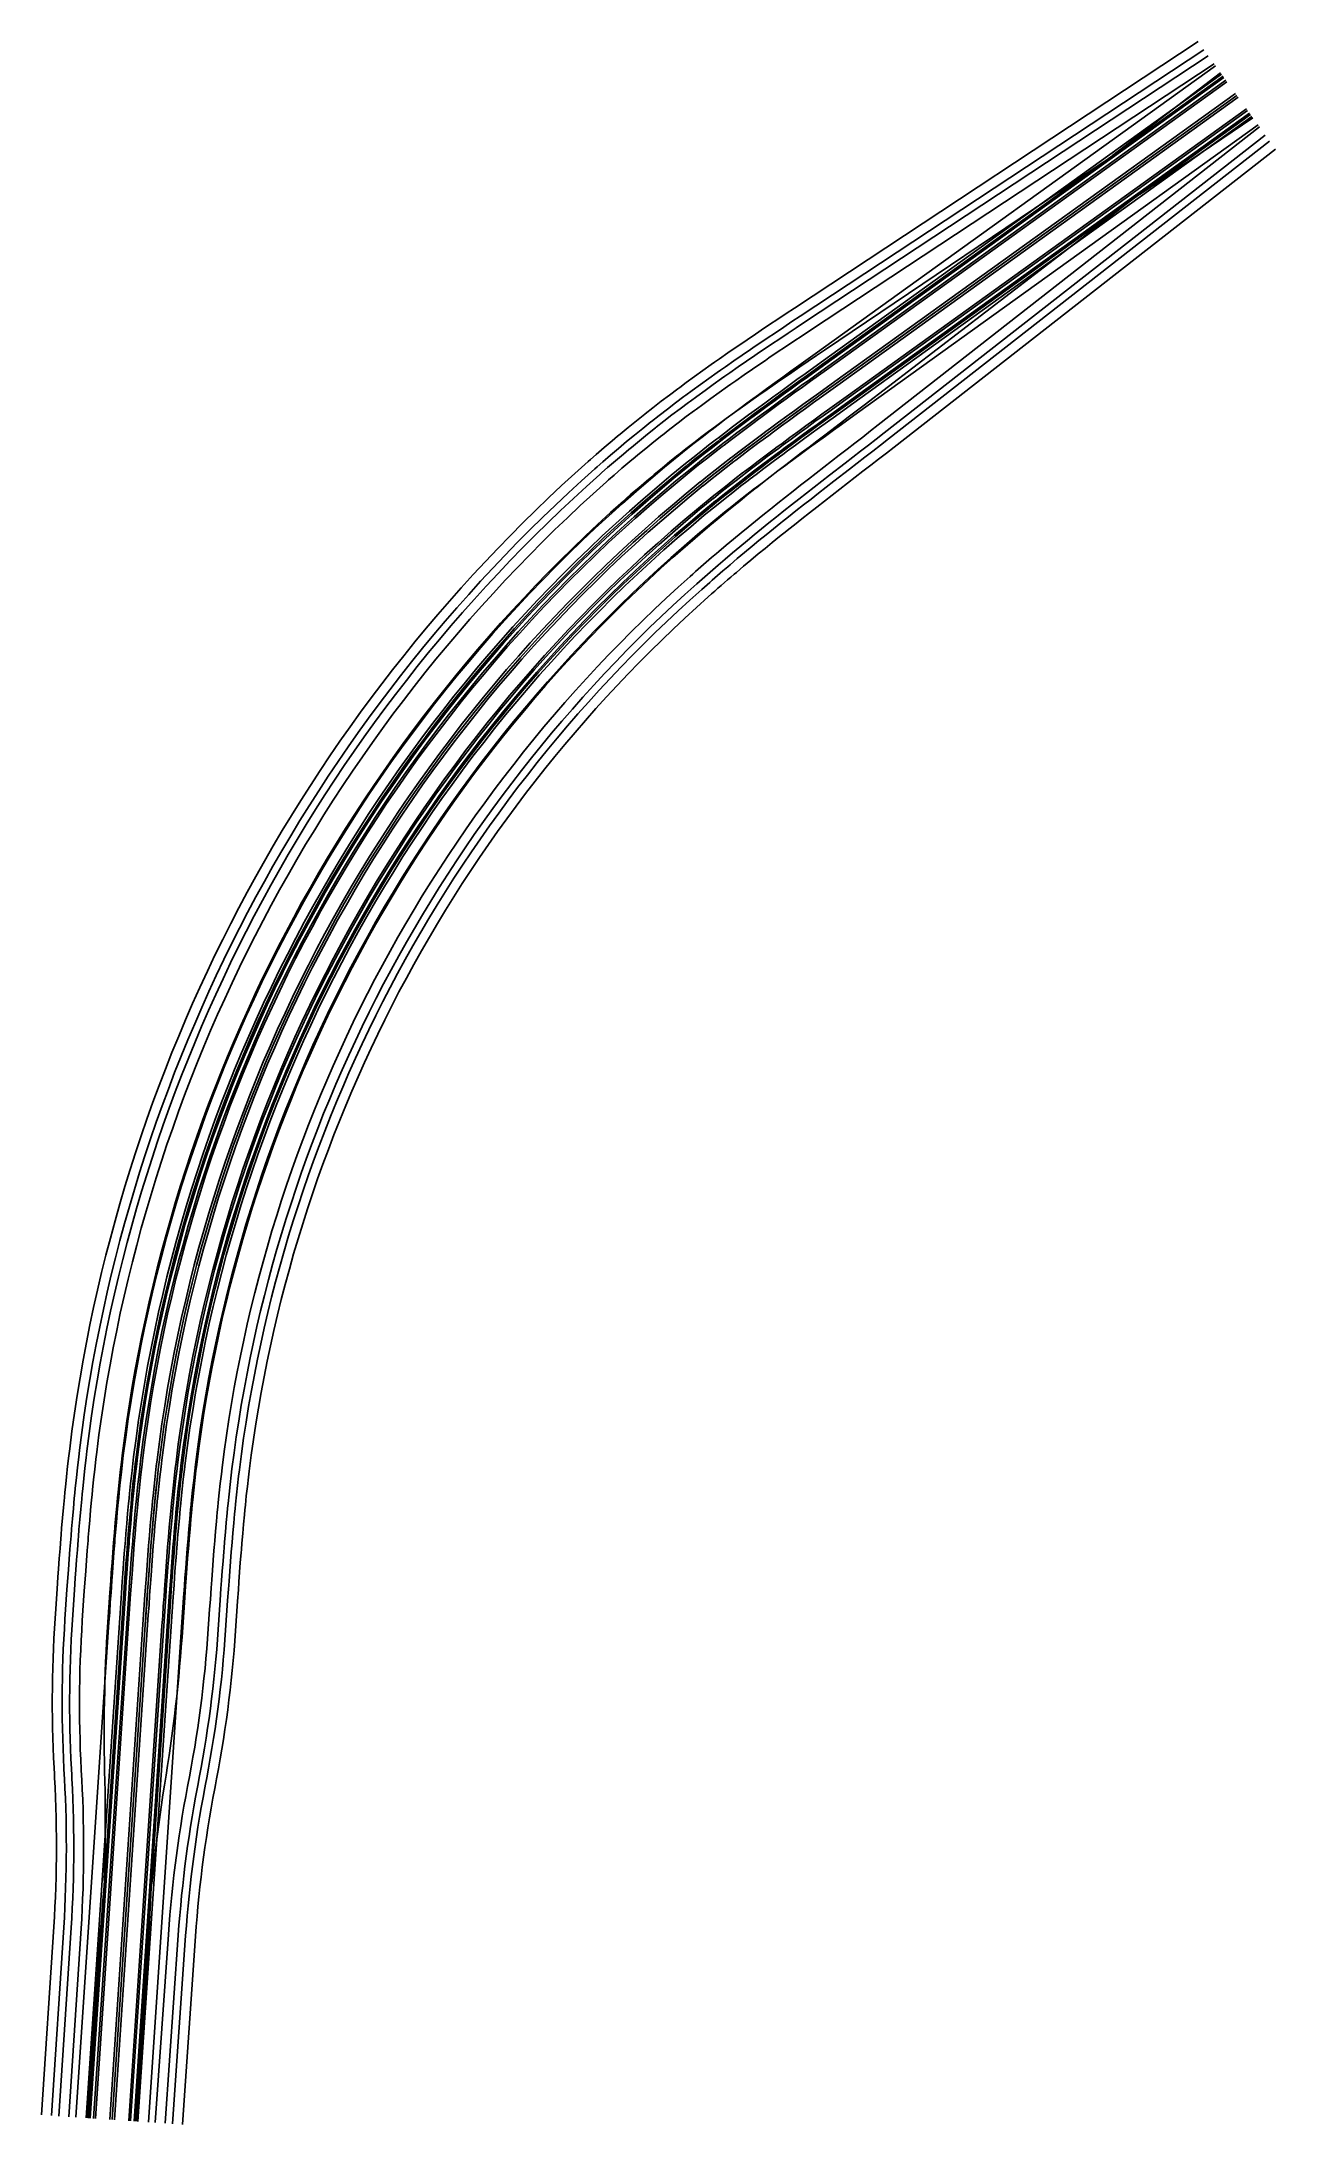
# Model space of a CAD drawing. Extents: x 85617 to 85865, y 436878 to 437298.
import ezdxf

# ---------------------------------------------------------------- set-up
doc = ezdxf.new("R2010")
doc.units = 0
for name, color, linetype in [('N-WE-AM-AS-G', 7, 'Continuous'), ('N-WE-AM-AS_OVERGANG-G', 7, 'Continuous'), ('N-WE-AM-AS_WEG_CIRKEL-G', 7, 'Continuous'), ('N-WE-BV-GELEIDECONSTRUCTIE_ACHTERZIJDE-G', 7, 'Continuous'), ('N-WE-BV-GELEIDECONSTRUCTIE_VOORZIJDE-G', 7, 'Continuous'), ('N-WE-GW-BERM-G', 7, 'Continuous'), ('N-WE-GW-CUNET-G', 7, 'Continuous'), ('N-WE-GW-GRONDWERKLIJN_TEEN-G', 7, 'Continuous'), ('N-WE-GW-WATERGANG_INSTEEK-G', 7, 'Continuous'), ('N-WE-GW-WATERGANG_WATERLIJN_WINTERPEIL-G', 7, 'Continuous'), ('N-WE-GW-ZANDLIJN-G', 7, 'Continuous'), ('N-WE-VH-KANTVERHARDING-G', 7, 'Continuous'), ('N-WE-VH-VERHARDING_KNIKLIJN-G', 7, 'Continuous'), ('N-WE-VW-MARKERING_LANGS_STREEP_33_015-G', 7, 'Continuous'), ('N-WE-VW-MARKERING_LANGS_STREEP_DOORGETROKKEN_015-G', 7, 'Continuous')]:
    doc.layers.add(name, color=color, linetype=linetype)

# ---------------------------------------------------------------- blocks, each defined once
blk = doc.blocks.new('U4')
at = {"layer": 'N-WE-AM-AS-G'}
for p, q in [((85776.48, 437228.59), (85857.67, 437286.96)), ((85630.84, 436878.86), (85637.55, 436978.64))]:
    blk.add_line(p, q, dxfattribs=at)
at = {"layer": 'N-WE-AM-AS_OVERGANG-G'}
for points in [[(85749.78, 437208.64), (85750.86, 437209.51), (85751.95, 437210.37), (85753.04, 437211.23), (85754.13, 437212.09), (85755.23, 437212.94), (85756.33, 437213.79), (85758.54, 437215.47), (85760.76, 437217.14), (85762.99, 437218.8), (85765.22, 437220.45), (85767.47, 437222.09), (85769.72, 437223.72), (85770.84, 437224.53), (85771.97, 437225.35), (85773.09, 437226.16), (85774.22, 437226.97), (85775.35, 437227.78), (85776.48, 437228.59)], [(85637.55, 436978.64), (85637.64, 436980.02), (85637.73, 436981.41), (85637.83, 436982.8), (85637.92, 436984.18), (85638.02, 436985.57), (85638.11, 436986.95), (85638.31, 436989.72), (85638.52, 436992.49), (85638.74, 436995.26), (85638.97, 436998.03), (85639.22, 437000.8), (85639.48, 437003.56), (85639.62, 437004.94), (85639.76, 437006.33), (85639.91, 437007.71), (85640.07, 437009.09), (85640.23, 437010.47), (85640.39, 437011.85)]]:
    blk.add_lwpolyline(points, dxfattribs=at)
at = {"layer": 'N-WE-AM-AS_WEG_CIRKEL-G'}
blk.add_arc((85938.14, 436975.15), 300, 128.8935, 172.9732, dxfattribs=at)
blk = doc.blocks.new('U5')
at = {"layer": 'N-WE-GW-CUNET-G'}
blk.add_line((85832.58, 437274.81), (85854.4, 437291.51), dxfattribs=at)
blk.add_lwpolyline([(85625.92, 436879.19), (85628.54, 436917.1), (85628.68, 436919.1), (85628.83, 436921.09), (85629, 436923.09), (85629.18, 436925.08)], dxfattribs=at)
blk = doc.blocks.new('U6')
at = {"layer": 'N-WE-GW-CUNET-G'}
blk.add_line((85838.16, 437267.05), (85860.94, 437282.41), dxfattribs=at)
blk.add_lwpolyline([(85635.76, 436878.53), (85638.24, 436916.45), (85638.37, 436918.45), (85638.48, 436920.45), (85638.58, 436922.44), (85638.67, 436924.44)], dxfattribs=at)

msp = doc.modelspace()

# ---------------------------------------------------------------- linework, layer by layer
at = {"layer": 'N-WE-BV-GELEIDECONSTRUCTIE_ACHTERZIJDE-G'}
for points in [[(85746.49, 437212.72), (85747.97, 437213.9), (85749.56, 437215.17), (85751.16, 437216.42), (85752.77, 437217.66), (85753.14, 437217.95), (85754.37, 437218.89), (85755.99, 437220.11), (85757.6, 437221.32), (85759.22, 437222.53), (85759.87, 437223.01), (85760.84, 437223.73), (85762.47, 437224.92), (85764.09, 437226.11), (85765.72, 437227.29), (85767.35, 437228.47), (85768.97, 437229.65), (85770.6, 437230.82), (85773.85, 437233.16), (85854.62, 437291.21)], [(85753.07, 437204.56), (85754.5, 437205.71), (85756.04, 437206.93), (85757.59, 437208.15), (85759.15, 437209.35), (85759.52, 437209.63), (85760.72, 437210.55), (85762.3, 437211.75), (85763.88, 437212.93), (85765.47, 437214.12), (85766.11, 437214.59), (85767.06, 437215.3), (85768.66, 437216.47), (85770.27, 437217.64), (85771.87, 437218.81), (85773.49, 437219.98), (85775.1, 437221.15), (85776.72, 437222.31), (85779.97, 437224.65), (85860.73, 437282.71)], [(85625.61, 436879.22), (85632.32, 436978.99), (85632.45, 436980.99), (85632.59, 436982.99), (85632.72, 436984.99), (85632.89, 436987.32), (85633.01, 436988.99), (85633.15, 436991), (85633.31, 436993.01), (85633.46, 436995.02), (85633.52, 436995.69), (85633.63, 436997.03), (85633.8, 436999.04), (85633.98, 437001.05), (85634.17, 437003.07), (85634.27, 437004.08), (85634.37, 437005.09), (85634.58, 437007.1), (85634.8, 437009.12), (85635.03, 437011.14), (85635.19, 437012.49)], [(85636.07, 436878.51), (85642.77, 436978.29), (85642.91, 436980.28), (85643.04, 436982.27), (85643.18, 436984.26), (85643.34, 436986.58), (85643.46, 436988.24), (85643.6, 436990.22), (85643.75, 436992.2), (85643.91, 436994.18), (85643.96, 436994.84), (85644.07, 436996.16), (85644.24, 436998.13), (85644.41, 437000.1), (85644.6, 437002.07), (85644.69, 437003.05), (85644.79, 437004.03), (85645, 437005.99), (85645.21, 437007.95), (85645.44, 437009.9), (85645.59, 437011.2)]]:
    msp.add_lwpolyline(points, dxfattribs=at)
for radius in [305.24, 294.76]:
    msp.add_arc((85938.14, 436975.15), radius, 128.8935, 172.9732, dxfattribs=at)
at = {"layer": 'N-WE-BV-GELEIDECONSTRUCTIE_VOORZIJDE-G'}
for points in [[(85746.99, 437212.09), (85748.47, 437213.28), (85750.06, 437214.54), (85751.65, 437215.79), (85753.25, 437217.02), (85753.63, 437217.31), (85754.86, 437218.25), (85756.47, 437219.47), (85758.08, 437220.68), (85759.7, 437221.89), (85760.35, 437222.37), (85761.32, 437223.09), (85762.94, 437224.28), (85764.56, 437225.47), (85766.19, 437226.65), (85767.82, 437227.82), (85769.44, 437229), (85771.07, 437230.17), (85774.32, 437232.51), (85855.08, 437290.56)], [(85752.57, 437205.18), (85754, 437206.34), (85755.55, 437207.56), (85757.1, 437208.78), (85758.67, 437209.99), (85759.03, 437210.27), (85760.24, 437211.19), (85761.82, 437212.38), (85763.4, 437213.57), (85764.99, 437214.76), (85765.63, 437215.23), (85766.59, 437215.94), (85768.19, 437217.12), (85769.79, 437218.29), (85771.4, 437219.46), (85773.02, 437220.63), (85774.64, 437221.8), (85776.25, 437222.96), (85779.5, 437225.3), (85860.26, 437283.36)], [(85626.41, 436879.16), (85633.12, 436978.94), (85633.25, 436980.93), (85633.39, 436982.93), (85633.52, 436984.93), (85633.69, 436987.27), (85633.8, 436988.94), (85633.95, 436990.94), (85634.1, 436992.95), (85634.26, 436994.95), (85634.31, 436995.62), (85634.42, 436996.96), (85634.6, 436998.97), (85634.78, 437000.98), (85634.96, 437002.99), (85635.06, 437004), (85635.16, 437005.01), (85635.37, 437007.02), (85635.59, 437009.03), (85635.83, 437011.05), (85635.99, 437012.39)], [(85635.27, 436878.57), (85641.97, 436978.34), (85642.11, 436980.34), (85642.24, 436982.33), (85642.38, 436984.32), (85642.54, 436986.64), (85642.66, 436988.3), (85642.81, 436990.28), (85642.96, 436992.26), (85643.11, 436994.24), (85643.16, 436994.9), (85643.27, 436996.22), (85643.44, 436998.2), (85643.62, 437000.17), (85643.8, 437002.14), (85643.9, 437003.13), (85644, 437004.11), (85644.2, 437006.08), (85644.42, 437008.04), (85644.64, 437010), (85644.8, 437011.3)]]:
    msp.add_lwpolyline(points, dxfattribs=at)
for radius in [304.44, 295.56]:
    msp.add_arc((85938.14, 436975.15), radius, 128.8935, 172.9732, dxfattribs=at)
at = {"layer": 'N-WE-GW-BERM-G'}
for points in [[(85745.17, 437214.35), (85746.66, 437215.55), (85748.26, 437216.82), (85749.87, 437218.07), (85751.49, 437219.32), (85751.86, 437219.61), (85753.1, 437220.56), (85754.72, 437221.79), (85756.35, 437223.01), (85757.97, 437224.22), (85758.62, 437224.7), (85759.6, 437225.42), (85761.23, 437226.62), (85762.86, 437227.81), (85764.49, 437228.99), (85766.12, 437230.17), (85767.75, 437231.35), (85769.37, 437232.52), (85772.62, 437234.86), (85853.39, 437292.92)], [(85754.39, 437202.93), (85755.81, 437204.07), (85757.34, 437205.28), (85758.88, 437206.49), (85760.44, 437207.69), (85760.8, 437207.97), (85761.99, 437208.88), (85763.56, 437210.07), (85765.14, 437211.25), (85766.72, 437212.43), (85767.35, 437212.9), (85768.31, 437213.61), (85769.9, 437214.78), (85771.5, 437215.95), (85773.11, 437217.11), (85774.72, 437218.28), (85776.33, 437219.45), (85777.95, 437220.61), (85781.19, 437222.94), (85861.96, 437281)], [(85623.52, 436879.36), (85630.22, 436979.13), (85630.36, 436981.13), (85630.49, 436983.13), (85630.63, 436985.13), (85630.79, 436987.47), (85630.91, 436989.14), (85631.06, 436991.15), (85631.21, 436993.17), (85631.37, 436995.18), (85631.42, 436995.86), (85631.53, 436997.2), (85631.71, 436999.22), (85631.89, 437001.25), (85632.08, 437003.27), (85632.18, 437004.28), (85632.28, 437005.3), (85632.49, 437007.33), (85632.71, 437009.36), (85632.95, 437011.39), (85633.11, 437012.74)], [(85638.16, 436878.37), (85644.87, 436978.15), (85645, 436980.14), (85645.14, 436982.13), (85645.27, 436984.12), (85645.43, 436986.44), (85645.55, 436988.09), (85645.7, 436990.07), (85645.85, 436992.04), (85646, 436994.01), (85646.05, 436994.67), (85646.16, 436995.98), (85646.33, 436997.95), (85646.51, 436999.91), (85646.69, 437001.87), (85646.78, 437002.84), (85646.88, 437003.82), (85647.08, 437005.77), (85647.3, 437007.71), (85647.52, 437009.66), (85647.68, 437010.95)]]:
    msp.add_lwpolyline(points, dxfattribs=at)
for radius in [307.34, 292.66]:
    msp.add_arc((85938.14, 436975.15), radius, 128.8935, 172.9732, dxfattribs=at)
at = {"layer": 'N-WE-GW-GRONDWERKLIJN_TEEN-G'}
for points in [[(85730.54, 437209.04), (85730.97, 437209.42), (85732.1, 437210.41), (85733.68, 437211.78), (85735.26, 437213.13), (85736.34, 437214.03), (85736.86, 437214.47), (85738.47, 437215.79), (85740.09, 437217.11), (85741.72, 437218.4), (85741.83, 437218.49), (85743.36, 437219.69), (85745.01, 437220.96), (85746.66, 437222.21), (85748.31, 437223.45), (85748.7, 437223.73), (85749.97, 437224.67), (85751.63, 437225.88), (85753.3, 437227.08), (85754.97, 437228.26), (85755.64, 437228.73), (85756.64, 437229.44), (85758.31, 437230.6), (85759.98, 437231.75), (85761.66, 437232.9), (85762.6, 437233.54), (85763.33, 437234.03), (85765, 437235.16), (85766.67, 437236.28), (85768.34, 437237.39), (85770.01, 437238.5), (85771.68, 437239.6), (85853.1, 437293.32)], [(85751.77, 437193.77), (85752.75, 437194.6), (85753.23, 437195.01), (85754.69, 437196.25), (85756.15, 437197.48), (85757.73, 437198.79), (85759.11, 437199.93), (85760.6, 437201.14), (85762.1, 437202.35), (85763.61, 437203.56), (85763.96, 437203.84), (85765.13, 437204.77), (85766.65, 437205.98), (85768.18, 437207.18), (85769.72, 437208.39), (85771.27, 437209.59), (85772.82, 437210.8), (85774.38, 437212), (85777.51, 437214.42), (85779.08, 437215.64), (85780.65, 437216.86), (85782.23, 437218.08), (85783.81, 437219.31), (85785.38, 437220.54), (85862.25, 437280.6)], [(85622.12, 436879.45), (85624.59, 436917.37), (85624.71, 436919.37), (85624.81, 436921.36), (85624.9, 436923.36), (85624.98, 436925.36), (85625.03, 436927.36), (85625.08, 436929.36), (85625.1, 436931.37), (85625.11, 436933.37), (85625.1, 436935.38), (85625.08, 436937.38), (85625.04, 436939.39), (85624.99, 436941.4), (85624.92, 436943.41), (85624.83, 436945.42), (85624.73, 436947.43), (85624.69, 436948.15), (85624.62, 436949.44), (85624.52, 436951.45), (85624.44, 436953.46), (85624.38, 436955.47), (85624.33, 436957.48), (85624.29, 436959.48), (85624.28, 436961.49), (85624.27, 436963.49), (85624.29, 436965.5), (85624.32, 436967.5), (85624.37, 436969.5), (85624.43, 436971.5), (85624.51, 436973.5), (85624.6, 436975.5), (85624.71, 436977.5), (85624.84, 436979.49), (85624.97, 436981.49), (85625.11, 436983.49), (85625.24, 436985.5), (85625.41, 436987.85), (85625.53, 436989.53), (85625.68, 436991.56), (85625.83, 436993.58), (85625.99, 436995.61), (85626.04, 436996.29), (85626.16, 436997.65), (85626.33, 436999.69), (85626.51, 437001.74), (85626.7, 437003.79), (85626.8, 437004.81), (85626.91, 437005.84), (85627.12, 437007.9), (85627.35, 437009.96), (85627.59, 437012.03), (85627.75, 437013.4)], [(85639.56, 436878.28), (85642.19, 436916.19), (85642.34, 436918.18), (85642.5, 436920.18), (85642.68, 436922.17), (85642.87, 436924.16), (85643.08, 436926.15), (85643.31, 436928.14), (85643.55, 436930.13), (85643.81, 436932.11), (85644.09, 436934.1), (85644.38, 436936.09), (85644.68, 436938.07), (85645, 436940.05), (85645.34, 436942.03), (85645.7, 436944.01), (85646.07, 436945.99), (85646.2, 436946.7), (85646.45, 436947.97), (85646.81, 436949.95), (85647.16, 436951.93), (85647.5, 436953.92), (85647.81, 436955.9), (85648.11, 436957.88), (85648.4, 436959.87), (85648.67, 436961.86), (85648.92, 436963.84), (85649.16, 436965.83), (85649.38, 436967.82), (85649.59, 436969.81), (85649.78, 436971.8), (85649.95, 436973.8), (85650.11, 436975.79), (85650.25, 436977.79), (85650.39, 436979.78), (85650.52, 436981.77), (85650.66, 436983.75), (85650.82, 436986.06), (85650.94, 436987.7), (85651.08, 436989.66), (85651.23, 436991.63), (85651.38, 436993.58), (85651.43, 436994.23), (85651.54, 436995.53), (85651.71, 436997.48), (85651.88, 436999.42), (85652.06, 437001.35), (85652.16, 437002.31), (85652.25, 437003.28), (85652.45, 437005.2), (85652.66, 437007.11), (85652.88, 437009.02), (85653.04, 437010.29)]]:
    msp.add_lwpolyline(points, dxfattribs=at)
for centre, radius, start, end in [((85938.14, 436975.15), 312.74, 131.5929, 172.9732), ((86001.92, 436903.29), 383.35, 130.7342, 131.5929), ((85938.14, 436975.15), 287.26, 131.5929, 172.9732)]:
    msp.add_arc(centre, radius, start, end, dxfattribs=at)
at = {"layer": 'N-WE-GW-WATERGANG_INSTEEK-G'}
for points in [[(85726.88, 437213.15), (85727.33, 437213.54), (85728.48, 437214.55), (85730.08, 437215.94), (85731.7, 437217.32), (85732.79, 437218.23), (85733.32, 437218.68), (85734.96, 437220.03), (85736.61, 437221.36), (85738.27, 437222.68), (85738.38, 437222.77), (85739.93, 437223.99), (85741.61, 437225.28), (85743.28, 437226.55), (85744.96, 437227.81), (85745.35, 437228.1), (85746.64, 437229.05), (85748.32, 437230.27), (85750.01, 437231.48), (85751.69, 437232.68), (85752.36, 437233.15), (85753.38, 437233.86), (85755.06, 437235.04), (85756.74, 437236.2), (85758.43, 437237.35), (85759.38, 437237.99), (85760.11, 437238.49), (85761.78, 437239.62), (85763.46, 437240.74), (85765.13, 437241.85), (85766.8, 437242.96), (85768.47, 437244.07), (85849.89, 437297.79)], [(85756.3, 437190.4), (85756.77, 437190.8), (85758.2, 437192.02), (85759.64, 437193.23), (85761.18, 437194.51), (85762.54, 437195.62), (85764, 437196.82), (85765.48, 437198.01), (85766.96, 437199.2), (85767.31, 437199.48), (85768.46, 437200.39), (85769.96, 437201.58), (85771.48, 437202.78), (85773, 437203.97), (85774.53, 437205.16), (85776.07, 437206.36), (85777.62, 437207.56), (85780.73, 437209.97), (85782.29, 437211.18), (85783.86, 437212.39), (85785.44, 437213.61), (85787.02, 437214.84), (85788.59, 437216.07), (85865.46, 437276.13)], [(85616.64, 436879.82), (85619.1, 436917.74), (85619.22, 436919.74), (85619.33, 436921.73), (85619.41, 436923.73), (85619.49, 436925.73), (85619.55, 436927.73), (85619.59, 436929.73), (85619.61, 436931.74), (85619.62, 436933.74), (85619.62, 436935.74), (85619.6, 436937.75), (85619.56, 436939.76), (85619.5, 436941.77), (85619.43, 436943.77), (85619.35, 436945.79), (85619.25, 436947.8), (85619.2, 436948.52), (85619.13, 436949.81), (85619.04, 436951.82), (85618.95, 436953.83), (85618.89, 436955.84), (85618.84, 436957.85), (85618.81, 436959.85), (85618.79, 436961.86), (85618.79, 436963.86), (85618.8, 436965.87), (85618.83, 436967.87), (85618.88, 436969.87), (85618.94, 436971.87), (85619.02, 436973.87), (85619.11, 436975.87), (85619.22, 436977.87), (85619.35, 436979.86), (85619.48, 436981.86), (85619.62, 436983.87), (85619.76, 436985.88), (85619.92, 436988.24), (85620.04, 436989.93), (85620.19, 436991.96), (85620.35, 436994.01), (85620.51, 436996.05), (85620.56, 436996.74), (85620.67, 436998.11), (85620.85, 437000.17), (85621.04, 437002.24), (85621.23, 437004.31), (85621.33, 437005.35), (85621.44, 437006.39), (85621.65, 437008.48), (85621.88, 437010.58), (85622.12, 437012.67), (85622.29, 437014.08)], [(85645.05, 436877.91), (85647.68, 436915.82), (85647.83, 436917.81), (85647.99, 436919.81), (85648.17, 436921.8), (85648.36, 436923.79), (85648.57, 436925.78), (85648.8, 436927.77), (85649.04, 436929.76), (85649.3, 436931.75), (85649.57, 436933.73), (85649.86, 436935.72), (85650.17, 436937.7), (85650.49, 436939.68), (85650.83, 436941.67), (85651.18, 436943.65), (85651.55, 436945.63), (85651.69, 436946.33), (85651.93, 436947.6), (85652.3, 436949.58), (85652.65, 436951.57), (85652.98, 436953.55), (85653.3, 436955.53), (85653.6, 436957.52), (85653.89, 436959.5), (85654.16, 436961.49), (85654.41, 436963.47), (85654.65, 436965.46), (85654.87, 436967.45), (85655.08, 436969.44), (85655.27, 436971.43), (85655.44, 436973.43), (85655.6, 436975.42), (85655.74, 436977.42), (85655.88, 436979.41), (85656.01, 436981.39), (85656.14, 436983.37), (85656.31, 436985.67), (85656.42, 436987.3), (85656.57, 436989.26), (85656.71, 436991.2), (85656.86, 436993.14), (85656.92, 436993.79), (85657.02, 436995.07), (85657.19, 436997), (85657.36, 436998.91), (85657.54, 437000.82), (85657.63, 437001.77), (85657.72, 437002.72), (85657.92, 437004.61), (85658.13, 437006.5), (85658.34, 437008.37), (85658.49, 437009.61)]]:
    msp.add_lwpolyline(points, dxfattribs=at)
for centre, radius, start, end in [((85938.14, 436975.15), 318.24, 131.5929, 172.9732), ((86002.34, 436902.82), 378.48, 130.5485, 131.5929), ((85938.14, 436975.15), 281.76, 131.5929, 172.9732)]:
    msp.add_arc(centre, radius, start, end, dxfattribs=at)
at = {"layer": 'N-WE-GW-WATERGANG_WATERLIJN_WINTERPEIL-G'}
for points in [[(85728.21, 437211.65), (85728.65, 437212.04), (85729.79, 437213.05), (85731.39, 437214.43), (85732.99, 437215.79), (85734.08, 437216.71), (85734.61, 437217.15), (85736.24, 437218.49), (85737.87, 437219.81), (85739.52, 437221.13), (85739.63, 437221.22), (85741.18, 437222.43), (85742.84, 437223.71), (85744.51, 437224.97), (85746.18, 437226.22), (85746.57, 437226.51), (85747.85, 437227.45), (85749.53, 437228.67), (85751.2, 437229.88), (85752.88, 437231.07), (85753.55, 437231.55), (85754.56, 437232.25), (85756.24, 437233.42), (85757.92, 437234.58), (85759.6, 437235.73), (85760.55, 437236.37), (85761.28, 437236.87), (85762.95, 437238), (85764.63, 437239.12), (85766.3, 437240.23), (85767.97, 437241.34), (85769.64, 437242.44), (85851.06, 437296.17)], [(85729.21, 437210.53), (85729.65, 437210.92), (85730.78, 437211.92), (85732.37, 437213.29), (85733.97, 437214.65), (85735.05, 437215.56), (85735.58, 437216), (85737.19, 437217.33), (85738.82, 437218.65), (85740.47, 437219.96), (85740.58, 437220.05), (85742.12, 437221.25), (85743.77, 437222.53), (85745.43, 437223.79), (85747.09, 437225.03), (85747.48, 437225.32), (85748.76, 437226.26), (85750.43, 437227.48), (85752.1, 437228.68), (85753.78, 437229.87), (85754.45, 437230.34), (85755.45, 437231.05), (85757.13, 437232.21), (85758.8, 437233.37), (85760.48, 437234.51), (85761.43, 437235.16), (85762.16, 437235.65), (85763.83, 437236.78), (85765.5, 437237.9), (85767.18, 437239.01), (85768.84, 437240.12), (85770.51, 437241.22), (85851.93, 437294.95)], [(85753.07, 437192.24), (85754.04, 437193.08), (85754.51, 437193.48), (85755.96, 437194.71), (85757.42, 437195.93), (85758.98, 437197.23), (85760.35, 437198.36), (85761.84, 437199.57), (85763.33, 437200.77), (85764.83, 437201.98), (85765.18, 437202.26), (85766.34, 437203.18), (85767.85, 437204.38), (85769.38, 437205.58), (85770.91, 437206.78), (85772.45, 437207.98), (85774, 437209.18), (85775.55, 437210.39), (85778.68, 437212.8), (85780.25, 437214.02), (85781.82, 437215.23), (85783.39, 437216.46), (85784.97, 437217.68), (85786.55, 437218.92), (85863.42, 437278.97)], [(85754.04, 437191.1), (85755.01, 437191.93), (85755.48, 437192.33), (85756.92, 437193.56), (85758.37, 437194.77), (85759.92, 437196.06), (85761.29, 437197.19), (85762.76, 437198.39), (85764.25, 437199.59), (85765.74, 437200.79), (85766.09, 437201.07), (85767.25, 437201.98), (85768.76, 437203.18), (85770.28, 437204.38), (85771.81, 437205.57), (85773.34, 437206.77), (85774.89, 437207.97), (85776.44, 437209.17), (85779.56, 437211.59), (85781.12, 437212.8), (85782.69, 437214.02), (85784.27, 437215.24), (85785.85, 437216.47), (85787.43, 437217.7), (85864.29, 437277.75)], [(85618.63, 436879.68), (85621.09, 436917.6), (85621.22, 436919.6), (85621.32, 436921.6), (85621.41, 436923.6), (85621.48, 436925.6), (85621.54, 436927.6), (85621.58, 436929.6), (85621.61, 436931.6), (85621.62, 436933.61), (85621.61, 436935.61), (85621.59, 436937.62), (85621.55, 436939.62), (85621.5, 436941.63), (85621.43, 436943.64), (85621.34, 436945.65), (85621.24, 436947.66), (85621.2, 436948.38), (85621.13, 436949.67), (85621.03, 436951.69), (85620.95, 436953.7), (85620.88, 436955.7), (85620.84, 436957.71), (85620.8, 436959.72), (85620.78, 436961.72), (85620.78, 436963.73), (85620.8, 436965.73), (85620.83, 436967.74), (85620.87, 436969.74), (85620.94, 436971.74), (85621.01, 436973.74), (85621.11, 436975.73), (85621.22, 436977.73), (85621.34, 436979.73), (85621.48, 436981.73), (85621.61, 436983.73), (85621.75, 436985.74), (85621.92, 436988.1), (85622.04, 436989.78), (85622.19, 436991.82), (85622.34, 436993.85), (85622.5, 436995.89), (85622.56, 436996.58), (85622.67, 436997.94), (85622.84, 437000), (85623.03, 437002.06), (85623.22, 437004.12), (85623.32, 437005.16), (85623.43, 437006.19), (85623.64, 437008.27), (85623.87, 437010.35), (85624.11, 437012.44), (85624.28, 437013.83)], [(85620.13, 436879.58), (85622.59, 436917.5), (85622.71, 436919.5), (85622.82, 436921.5), (85622.91, 436923.5), (85622.98, 436925.5), (85623.04, 436927.5), (85623.08, 436929.5), (85623.11, 436931.5), (85623.12, 436933.5), (85623.11, 436935.51), (85623.09, 436937.52), (85623.05, 436939.52), (85623, 436941.53), (85622.93, 436943.54), (85622.84, 436945.55), (85622.74, 436947.56), (85622.7, 436948.28), (85622.63, 436949.57), (85622.53, 436951.58), (85622.45, 436953.59), (85622.38, 436955.6), (85622.33, 436957.61), (85622.3, 436959.62), (85622.28, 436961.62), (85622.28, 436963.63), (85622.29, 436965.63), (85622.32, 436967.63), (85622.37, 436969.64), (85622.43, 436971.64), (85622.51, 436973.64), (85622.6, 436975.63), (85622.71, 436977.63), (85622.84, 436979.63), (85622.98, 436981.63), (85623.11, 436983.63), (85623.25, 436985.64), (85623.41, 436987.99), (85623.53, 436989.68), (85623.68, 436991.7), (85623.84, 436993.74), (85624, 436995.77), (85624.05, 436996.45), (85624.16, 436997.82), (85624.34, 436999.87), (85624.52, 437001.92), (85624.71, 437003.98), (85624.81, 437005.01), (85624.92, 437006.04), (85625.13, 437008.11), (85625.36, 437010.18), (85625.6, 437012.26), (85625.77, 437013.65)], [(85641.55, 436878.14), (85644.19, 436916.05), (85644.33, 436918.05), (85644.5, 436920.04), (85644.68, 436922.03), (85644.87, 436924.03), (85645.08, 436926.02), (85645.31, 436928), (85645.55, 436929.99), (85645.81, 436931.98), (85646.08, 436933.97), (85646.37, 436935.95), (85646.68, 436937.94), (85647, 436939.92), (85647.34, 436941.9), (85647.69, 436943.88), (85648.06, 436945.86), (85648.2, 436946.57), (85648.44, 436947.84), (85648.81, 436949.82), (85649.16, 436951.8), (85649.49, 436953.78), (85649.81, 436955.77), (85650.11, 436957.75), (85650.4, 436959.74), (85650.67, 436961.72), (85650.92, 436963.71), (85651.16, 436965.7), (85651.38, 436967.69), (85651.59, 436969.68), (85651.78, 436971.67), (85651.95, 436973.66), (85652.11, 436975.66), (85652.25, 436977.65), (85652.38, 436979.64), (85652.52, 436981.63), (85652.65, 436983.61), (85652.81, 436985.91), (85652.93, 436987.55), (85653.07, 436989.52), (85653.22, 436991.47), (85653.38, 436993.42), (85653.43, 436994.07), (85653.53, 436995.37), (85653.7, 436997.3), (85653.87, 436999.23), (85654.05, 437001.16), (85654.15, 437002.12), (85654.24, 437003.07), (85654.44, 437004.98), (85654.65, 437006.89), (85654.87, 437008.78), (85655.02, 437010.04)], [(85643.05, 436878.04), (85645.68, 436915.95), (85645.83, 436917.95), (85645.99, 436919.94), (85646.17, 436921.93), (85646.37, 436923.92), (85646.58, 436925.92), (85646.8, 436927.9), (85647.05, 436929.89), (85647.3, 436931.88), (85647.58, 436933.87), (85647.87, 436935.85), (85648.17, 436937.83), (85648.5, 436939.82), (85648.84, 436941.8), (85649.19, 436943.78), (85649.56, 436945.76), (85649.7, 436946.47), (85649.94, 436947.74), (85650.3, 436949.72), (85650.65, 436951.7), (85650.99, 436953.68), (85651.31, 436955.67), (85651.61, 436957.65), (85651.89, 436959.63), (85652.16, 436961.62), (85652.42, 436963.61), (85652.65, 436965.6), (85652.88, 436967.59), (85653.08, 436969.58), (85653.27, 436971.57), (85653.45, 436973.56), (85653.6, 436975.56), (85653.75, 436977.55), (85653.88, 436979.54), (85654.01, 436981.53), (85654.15, 436983.51), (85654.31, 436985.81), (85654.43, 436987.45), (85654.57, 436989.41), (85654.72, 436991.36), (85654.87, 436993.3), (85654.92, 436993.95), (85655.03, 436995.24), (85655.19, 436997.17), (85655.37, 436999.1), (85655.55, 437001.01), (85655.64, 437001.97), (85655.73, 437002.92), (85655.93, 437004.82), (85656.14, 437006.72), (85656.36, 437008.61), (85656.51, 437009.86)]]:
    msp.add_lwpolyline(points, dxfattribs=at)
for centre, radius, start, end in [((85938.14, 436975.15), 316.24, 131.5929, 172.9732), ((85938.14, 436975.15), 314.74, 131.5929, 172.9732), ((86002.07, 436903.12), 381.57, 130.7362, 131.5929), ((86002.19, 436902.99), 380.24, 130.7377, 131.5929), ((85938.14, 436975.15), 285.26, 131.5929, 172.9732), ((85938.14, 436975.15), 283.76, 131.5929, 172.9732)]:
    msp.add_arc(centre, radius, start, end, dxfattribs=at)
at = {"layer": 'N-WE-GW-ZANDLIJN-G'}
for points in [[(85746.8, 437212.34), (85748.27, 437213.52), (85749.87, 437214.78), (85751.46, 437216.03), (85753.06, 437217.27), (85753.44, 437217.56), (85754.67, 437218.5), (85756.28, 437219.72), (85757.9, 437220.93), (85759.51, 437222.14), (85760.16, 437222.62), (85761.13, 437223.34), (85762.76, 437224.53), (85764.38, 437225.72), (85766.01, 437226.9), (85767.63, 437228.08), (85769.26, 437229.25), (85770.89, 437230.42), (85774.14, 437232.76), (85854.9, 437290.82)], [(85752.76, 437204.94), (85754.19, 437206.09), (85755.74, 437207.32), (85757.29, 437208.53), (85758.86, 437209.74), (85759.22, 437210.02), (85760.43, 437210.94), (85762, 437212.14), (85763.59, 437213.33), (85765.18, 437214.51), (85765.81, 437214.98), (85766.77, 437215.69), (85768.37, 437216.87), (85769.98, 437218.04), (85771.59, 437219.21), (85773.2, 437220.38), (85774.82, 437221.55), (85776.44, 437222.71), (85779.68, 437225.05), (85860.45, 437283.1)], [(85733.97, 437205.17), (85734.39, 437205.55), (85735.5, 437206.53), (85737.05, 437207.87), (85738.61, 437209.2), (85739.67, 437210.09), (85740.18, 437210.52), (85741.76, 437211.83), (85743.35, 437213.12), (85744.96, 437214.4), (85745.06, 437214.49), (85746.56, 437215.67), (85748.18, 437216.92), (85749.8, 437218.16), (85751.43, 437219.39), (85751.81, 437219.68), (85753.07, 437220.61), (85754.7, 437221.81), (85756.35, 437223), (85757.99, 437224.19), (85758.65, 437224.66), (85759.64, 437225.36), (85761.3, 437226.53), (85762.95, 437227.68), (85764.6, 437228.83), (85765.54, 437229.48), (85766.26, 437229.97), (85767.92, 437231.11), (85769.58, 437232.24), (85771.24, 437233.37), (85772.89, 437234.49), (85774.55, 437235.61), (85830.96, 437273.64)], [(85744.02, 437193.85), (85744.42, 437194.21), (85745.48, 437195.14), (85746.95, 437196.42), (85748.42, 437197.69), (85749.42, 437198.55), (85749.91, 437198.96), (85751.39, 437200.22), (85752.89, 437201.47), (85754.5, 437202.79), (85755.91, 437203.95), (85757.42, 437205.17), (85758.95, 437206.4), (85760.49, 437207.62), (85760.85, 437207.9), (85762.03, 437208.83), (85763.58, 437210.05), (85765.14, 437211.25), (85766.7, 437212.46), (85768.26, 437213.67), (85769.83, 437214.87), (85771.41, 437216.07), (85772.99, 437217.28), (85774.57, 437218.48), (85777.75, 437220.89), (85779.33, 437222.1), (85780.92, 437223.32), (85782.51, 437224.53), (85836.54, 437265.88)], [(85626.1, 436879.18), (85632.81, 436978.96), (85632.94, 436980.95), (85633.08, 436982.95), (85633.21, 436984.95), (85633.38, 436987.29), (85633.49, 436988.96), (85633.64, 436990.96), (85633.79, 436992.97), (85633.95, 436994.98), (85634, 436995.65), (85634.12, 436996.99), (85634.29, 436999), (85634.47, 437001.01), (85634.66, 437003.02), (85634.75, 437004.03), (85634.85, 437005.04), (85635.06, 437007.05), (85635.28, 437009.07), (85635.52, 437011.08), (85635.68, 437012.43)], [(85629.27, 436927.08), (85629.33, 436929.08), (85629.38, 436931.08), (85629.43, 436933.08), (85629.45, 436935.08), (85629.47, 436937.09), (85629.48, 436939.09), (85629.47, 436941.1), (85629.45, 436943.1), (85629.42, 436945.11), (85629.38, 436947.12), (85629.33, 436949.12), (85629.29, 436951.13), (85629.26, 436953.14), (85629.24, 436955.14), (85629.24, 436957.15), (85629.25, 436959.15), (85629.27, 436961.15), (85629.3, 436963.16), (85629.35, 436965.16), (85629.4, 436967.16), (85629.47, 436969.16), (85629.55, 436971.16), (85629.64, 436973.16), (85629.75, 436975.15), (85629.86, 436977.15), (85629.99, 436979.15), (85630.13, 436981.14), (85630.26, 436983.14), (85630.4, 436985.15), (85630.56, 436987.49), (85630.68, 436989.16), (85630.83, 436991.17), (85630.98, 436993.19), (85631.14, 436995.2), (85631.19, 436995.88), (85631.3, 436997.22), (85631.48, 436999.24), (85631.66, 437001.27), (85631.85, 437003.29), (85631.95, 437004.31), (85632.05, 437005.32), (85632.26, 437007.35), (85632.48, 437009.38), (85632.72, 437011.42), (85632.88, 437012.77)], [(85635.58, 436878.55), (85642.28, 436978.32), (85642.42, 436980.32), (85642.55, 436982.31), (85642.69, 436984.3), (85642.85, 436986.62), (85642.97, 436988.27), (85643.12, 436990.26), (85643.27, 436992.24), (85643.42, 436994.22), (85643.47, 436994.88), (85643.58, 436996.2), (85643.75, 436998.17), (85643.93, 437000.14), (85644.11, 437002.11), (85644.21, 437003.1), (85644.31, 437004.08), (85644.51, 437006.04), (85644.72, 437008), (85644.95, 437009.96), (85645.11, 437011.26)], [(85638.85, 436926.43), (85639.05, 436928.42), (85639.27, 436930.41), (85639.5, 436932.4), (85639.74, 436934.39), (85639.99, 436936.38), (85640.25, 436938.37), (85640.53, 436940.35), (85640.81, 436942.34), (85641.11, 436944.32), (85641.42, 436946.31), (85641.74, 436948.29), (85642.05, 436950.27), (85642.34, 436952.26), (85642.63, 436954.24), (85642.9, 436956.23), (85643.16, 436958.22), (85643.41, 436960.2), (85643.64, 436962.19), (85643.87, 436964.18), (85644.08, 436966.17), (85644.28, 436968.16), (85644.47, 436970.16), (85644.64, 436972.15), (85644.81, 436974.14), (85644.96, 436976.14), (85645.1, 436978.13), (85645.23, 436980.13), (85645.37, 436982.12), (85645.5, 436984.1), (85645.67, 436986.42), (85645.78, 436988.07), (85645.93, 436990.05), (85646.08, 436992.02), (85646.23, 436993.99), (85646.29, 436994.65), (85646.39, 436995.96), (85646.56, 436997.93), (85646.74, 436999.89), (85646.92, 437001.84), (85647.02, 437002.82), (85647.11, 437003.8), (85647.32, 437005.74), (85647.53, 437007.69), (85647.75, 437009.63), (85647.91, 437010.92)]]:
    msp.add_lwpolyline(points, dxfattribs=at)
for radius, start in [(304.75, 128.8935), (307.57, 131.5929), (295.25, 128.8935), (292.43, 131.5929)]:
    msp.add_arc((85938.14, 436975.15), radius, start, 172.9732, dxfattribs=at)
at = {"layer": 'N-WE-VH-KANTVERHARDING-G'}
for points in [[(85747.42, 437211.56), (85748.9, 437212.74), (85750.48, 437214), (85752.08, 437215.24), (85753.67, 437216.48), (85754.05, 437216.76), (85755.28, 437217.7), (85756.88, 437218.92), (85758.5, 437220.13), (85760.11, 437221.34), (85760.76, 437221.81), (85761.73, 437222.53), (85763.35, 437223.72), (85764.97, 437224.91), (85766.59, 437226.09), (85768.22, 437227.27), (85769.85, 437228.44), (85771.47, 437229.61), (85774.72, 437231.95), (85855.49, 437290.01)], [(85752.13, 437205.72), (85753.57, 437206.87), (85755.12, 437208.1), (85756.68, 437209.32), (85758.25, 437210.53), (85758.61, 437210.81), (85759.82, 437211.74), (85761.4, 437212.93), (85762.99, 437214.13), (85764.58, 437215.31), (85765.22, 437215.79), (85766.18, 437216.49), (85767.78, 437217.67), (85769.39, 437218.85), (85771, 437220.02), (85772.61, 437221.19), (85774.23, 437222.36), (85775.85, 437223.52), (85779.1, 437225.86), (85859.86, 437283.92)], [(85627.1, 436879.12), (85633.8, 436978.89), (85633.94, 436980.89), (85634.07, 436982.88), (85634.21, 436984.88), (85634.37, 436987.22), (85634.49, 436988.89), (85634.64, 436990.89), (85634.79, 436992.89), (85634.95, 436994.9), (85635, 436995.57), (85635.11, 436996.9), (85635.28, 436998.91), (85635.46, 437000.92), (85635.65, 437002.93), (85635.75, 437003.93), (85635.85, 437004.94), (85636.06, 437006.95), (85636.28, 437008.95), (85636.51, 437010.96), (85636.67, 437012.3)], [(85634.58, 436878.61), (85641.29, 436978.39), (85641.42, 436980.38), (85641.56, 436982.38), (85641.69, 436984.37), (85641.85, 436986.69), (85641.97, 436988.35), (85642.12, 436990.33), (85642.27, 436992.32), (85642.42, 436994.3), (85642.48, 436994.96), (85642.59, 436996.28), (85642.75, 436998.26), (85642.93, 437000.23), (85643.12, 437002.21), (85643.21, 437003.19), (85643.31, 437004.18), (85643.52, 437006.15), (85643.73, 437008.12), (85643.96, 437010.08), (85644.12, 437011.39)]]:
    msp.add_lwpolyline(points, dxfattribs=at)
for radius in [303.75, 296.25]:
    msp.add_arc((85938.14, 436975.15), radius, 128.8935, 172.9732, dxfattribs=at)
at = {"layer": 'N-WE-VH-VERHARDING_KNIKLIJN-G'}
for points in [[(85749.78, 437208.64), (85751.23, 437209.81), (85752.8, 437211.05), (85754.38, 437212.28), (85755.96, 437213.5), (85756.33, 437213.79), (85757.55, 437214.72), (85759.14, 437215.93), (85760.74, 437217.13), (85762.35, 437218.32), (85762.99, 437218.8), (85763.95, 437219.51), (85765.56, 437220.7), (85767.18, 437221.88), (85768.8, 437223.05), (85770.42, 437224.23), (85772.04, 437225.4), (85773.66, 437226.57), (85776.91, 437228.9), (85857.67, 437286.96)], [(85630.84, 436878.86), (85637.55, 436978.64), (85637.68, 436980.63), (85637.81, 436982.63), (85637.95, 436984.63), (85638.11, 436986.95), (85638.23, 436988.62), (85638.38, 436990.61), (85638.53, 436992.6), (85638.69, 436994.6), (85638.74, 436995.26), (85638.85, 436996.59), (85639.02, 436998.58), (85639.2, 437000.58), (85639.38, 437002.57), (85639.48, 437003.56), (85639.58, 437004.56), (85639.79, 437006.55), (85640, 437008.54), (85640.23, 437010.52), (85640.39, 437011.85)]]:
    msp.add_lwpolyline(points, dxfattribs=at)
msp.add_arc((85938.14, 436975.15), 300, 128.8935, 172.9732, dxfattribs=at)
at = {"layer": 'N-WE-VW-MARKERING_LANGS_STREEP_33_015-G'}
for p, q in [((85774.94, 437231.64), (85855.7, 437289.7)), ((85778.88, 437226.16), (85859.64, 437284.22)), ((85771.69, 437229.31), (85774.94, 437231.64)), ((85766.82, 437225.79), (85768.44, 437226.96)), ((85768.44, 437226.96), (85770.06, 437228.14)), ((85770.06, 437228.14), (85771.69, 437229.31)), ((85761.95, 437222.23), (85763.57, 437223.42)), ((85763.57, 437223.42), (85765.19, 437224.61)), ((85765.19, 437224.61), (85766.82, 437225.79)), ((85772.39, 437221.49), (85774.01, 437222.66)), ((85774.01, 437222.66), (85775.63, 437223.83)), ((85775.63, 437223.83), (85778.88, 437226.16)), ((85755.5, 437217.41), (85757.11, 437218.62)), ((85757.11, 437218.62), (85758.72, 437219.83)), ((85758.72, 437219.83), (85760.33, 437221.03)), ((85760.33, 437221.03), (85760.98, 437221.51)), ((85760.98, 437221.51), (85761.95, 437222.23)), ((85767.56, 437217.98), (85769.17, 437219.15)), ((85769.17, 437219.15), (85770.78, 437220.32)), ((85770.78, 437220.32), (85772.39, 437221.49)), ((85750.72, 437213.7), (85752.31, 437214.95)), ((85752.31, 437214.95), (85753.9, 437216.18)), ((85753.9, 437216.18), (85754.28, 437216.47)), ((85754.28, 437216.47), (85755.5, 437217.41)), ((85761.18, 437213.23), (85762.76, 437214.43)), ((85762.76, 437214.43), (85764.36, 437215.61)), ((85764.36, 437215.61), (85765, 437216.09)), ((85765, 437216.09), (85765.96, 437216.8)), ((85765.96, 437216.8), (85767.56, 437217.98)), ((85747.66, 437211.27), (85749.13, 437212.45)), ((85749.13, 437212.45), (85750.72, 437213.7)), ((85756.45, 437209.62), (85758.02, 437210.83)), ((85758.02, 437210.83), (85758.39, 437211.11)), ((85758.39, 437211.11), (85759.59, 437212.03)), ((85759.59, 437212.03), (85761.18, 437213.23)), ((85751.9, 437206.01), (85753.34, 437207.17)), ((85753.34, 437207.17), (85754.89, 437208.4)), ((85754.89, 437208.4), (85756.45, 437209.62)), ((85636.43, 437006.91), (85636.65, 437008.91)), ((85636.65, 437008.91), (85636.88, 437010.92)), ((85636.88, 437010.92), (85637.05, 437012.26)), ((85643.14, 437006.19), (85643.36, 437008.16)), ((85643.36, 437008.16), (85643.59, 437010.12)), ((85643.59, 437010.12), (85643.74, 437011.43)), ((85636.12, 437003.89), (85636.22, 437004.9)), ((85636.22, 437004.9), (85636.43, 437006.91)), ((85642.84, 437003.23), (85642.94, 437004.22)), ((85642.94, 437004.22), (85643.14, 437006.19)), ((85635.66, 436998.88), (85635.84, 437000.88)), ((85635.84, 437000.88), (85636.02, 437002.89)), ((85636.02, 437002.89), (85636.12, 437003.89)), ((85642.38, 436998.29), (85642.56, 437000.27)), ((85642.56, 437000.27), (85642.74, 437002.24)), ((85642.74, 437002.24), (85642.84, 437003.23)), ((85635.32, 436994.87), (85635.38, 436995.54)), ((85635.38, 436995.54), (85635.49, 436996.87)), ((85635.49, 436996.87), (85635.66, 436998.88)), ((85642.1, 436994.99), (85642.21, 436996.31)), ((85642.21, 436996.31), (85642.38, 436998.29)), ((85635.01, 436990.86), (85635.16, 436992.86)), ((85635.16, 436992.86), (85635.32, 436994.87)), ((85641.74, 436990.36), (85641.89, 436992.35)), ((85641.89, 436992.35), (85642.05, 436994.33)), ((85642.05, 436994.33), (85642.1, 436994.99)), ((85634.58, 436984.86), (85634.75, 436987.19)), ((85634.75, 436987.19), (85634.87, 436988.86)), ((85634.87, 436988.86), (85635.01, 436990.86)), ((85641.48, 436986.72), (85641.6, 436988.37)), ((85641.6, 436988.37), (85641.74, 436990.36)), ((85634.45, 436982.86), (85634.58, 436984.86)), ((85641.18, 436982.4), (85641.32, 436984.39)), ((85641.32, 436984.39), (85641.48, 436986.72)), ((85627.47, 436879.09), (85634.18, 436978.87)), ((85634.18, 436978.87), (85634.31, 436980.86)), ((85634.31, 436980.86), (85634.45, 436982.86)), ((85640.91, 436978.41), (85641.05, 436980.41)), ((85641.05, 436980.41), (85641.18, 436982.4)), ((85634.21, 436878.64), (85640.91, 436978.41))]:
    msp.add_line(p, q, dxfattribs=at)
for radius in [303.37, 296.63]:
    msp.add_arc((85938.14, 436975.15), radius, 128.8935, 172.9732, dxfattribs=at)
at = {"layer": 'N-WE-VW-MARKERING_LANGS_STREEP_DOORGETROKKEN_015-G'}
for p, q in [((85776.63, 437229.29), (85857.4, 437287.35)), ((85777.19, 437228.52), (85857.95, 437286.57)), ((85771.76, 437225.78), (85773.38, 437226.95)), ((85773.38, 437226.95), (85776.63, 437229.29)), ((85773.94, 437226.18), (85777.19, 437228.52)), ((85765.28, 437221.08), (85766.9, 437222.26)), ((85766.9, 437222.26), (85768.52, 437223.44)), ((85767.46, 437221.49), (85769.08, 437222.67)), ((85768.52, 437223.44), (85770.14, 437224.61)), ((85769.08, 437222.67), (85770.7, 437223.84)), ((85770.14, 437224.61), (85771.76, 437225.78)), ((85770.7, 437223.84), (85772.32, 437225.01)), ((85772.32, 437225.01), (85773.94, 437226.18)), ((85760.46, 437217.51), (85762.06, 437218.71)), ((85762.06, 437218.71), (85762.71, 437219.18)), ((85762.63, 437217.94), (85763.27, 437218.42)), ((85762.71, 437219.18), (85763.67, 437219.9)), ((85763.27, 437218.42), (85764.24, 437219.13)), ((85763.67, 437219.9), (85765.28, 437221.08)), ((85764.24, 437219.13), (85765.85, 437220.31)), ((85765.85, 437220.31), (85767.46, 437221.49)), ((85754.09, 437212.66), (85755.67, 437213.88)), ((85755.67, 437213.88), (85756.04, 437214.17)), ((85756.04, 437214.17), (85757.26, 437215.1)), ((85756.62, 437213.41), (85757.84, 437214.34)), ((85757.26, 437215.1), (85758.86, 437216.31)), ((85757.84, 437214.34), (85759.43, 437215.55)), ((85758.86, 437216.31), (85760.46, 437217.51)), ((85759.43, 437215.55), (85761.03, 437216.75)), ((85761.03, 437216.75), (85762.63, 437217.94)), ((85749.48, 437209.01), (85750.94, 437210.18)), ((85750.94, 437210.18), (85752.51, 437211.42)), ((85751.53, 437209.44), (85753.1, 437210.68)), ((85752.51, 437211.42), (85754.09, 437212.66)), ((85753.1, 437210.68), (85754.67, 437211.91)), ((85754.67, 437211.91), (85756.25, 437213.13)), ((85756.25, 437213.13), (85756.62, 437213.41)), ((85750.08, 437208.27), (85751.53, 437209.44)), ((85639.31, 437006.6), (85639.53, 437008.59)), ((85639.53, 437008.59), (85639.76, 437010.58)), ((85639.76, 437010.58), (85639.92, 437011.9)), ((85640.26, 437006.5), (85640.48, 437008.48)), ((85640.48, 437008.48), (85640.71, 437010.47)), ((85640.71, 437010.47), (85640.87, 437011.79)), ((85639.01, 437003.61), (85639.11, 437004.61)), ((85639.11, 437004.61), (85639.31, 437006.6)), ((85639.95, 437003.52), (85640.05, 437004.51)), ((85640.05, 437004.51), (85640.26, 437006.5)), ((85638.55, 436998.63), (85638.72, 437000.62)), ((85638.72, 437000.62), (85638.91, 437002.61)), ((85638.91, 437002.61), (85639.01, 437003.61)), ((85639.49, 436998.54), (85639.67, 437000.53)), ((85639.67, 437000.53), (85639.86, 437002.52)), ((85639.86, 437002.52), (85639.95, 437003.52)), ((85638.27, 436995.3), (85638.38, 436996.63)), ((85638.38, 436996.63), (85638.55, 436998.63)), ((85639.21, 436995.22), (85639.32, 436996.55)), ((85639.32, 436996.55), (85639.49, 436998.54)), ((85637.9, 436990.65), (85638.06, 436992.64)), ((85638.06, 436992.64), (85638.21, 436994.64)), ((85638.21, 436994.64), (85638.27, 436995.3)), ((85638.85, 436990.57), (85639, 436992.57)), ((85639, 436992.57), (85639.16, 436994.56)), ((85639.16, 436994.56), (85639.21, 436995.22)), ((85637.64, 436986.99), (85637.76, 436988.65)), ((85637.76, 436988.65), (85637.9, 436990.65)), ((85638.59, 436986.92), (85638.71, 436988.58)), ((85638.71, 436988.58), (85638.85, 436990.57)), ((85637.34, 436982.66), (85637.48, 436984.66)), ((85637.48, 436984.66), (85637.64, 436986.99)), ((85638.29, 436982.6), (85638.42, 436984.59)), ((85638.42, 436984.59), (85638.59, 436986.92)), ((85637.07, 436978.67), (85637.21, 436980.67)), ((85637.21, 436980.67), (85637.34, 436982.66)), ((85638.02, 436978.61), (85638.15, 436980.6)), ((85638.15, 436980.6), (85638.29, 436982.6)), ((85630.37, 436878.9), (85637.07, 436978.67)), ((85631.32, 436878.83), (85638.02, 436978.61))]:
    msp.add_line(p, q, dxfattribs=at)
for radius in [300.48, 299.53]:
    msp.add_arc((85938.14, 436975.15), radius, 128.8935, 172.9732, dxfattribs=at)

# ---------------------------------------------------------------- block references
at = {"layer": 'N-WE-AM-AS-G'}
msp.add_blockref('U4', (0, 0), dxfattribs=at)
at = {"layer": 'N-WE-GW-CUNET-G'}
for name in ['U5', 'U6']:
    msp.add_blockref(name, (0, 0), dxfattribs=at)

doc.saveas('drawing.dxf')
